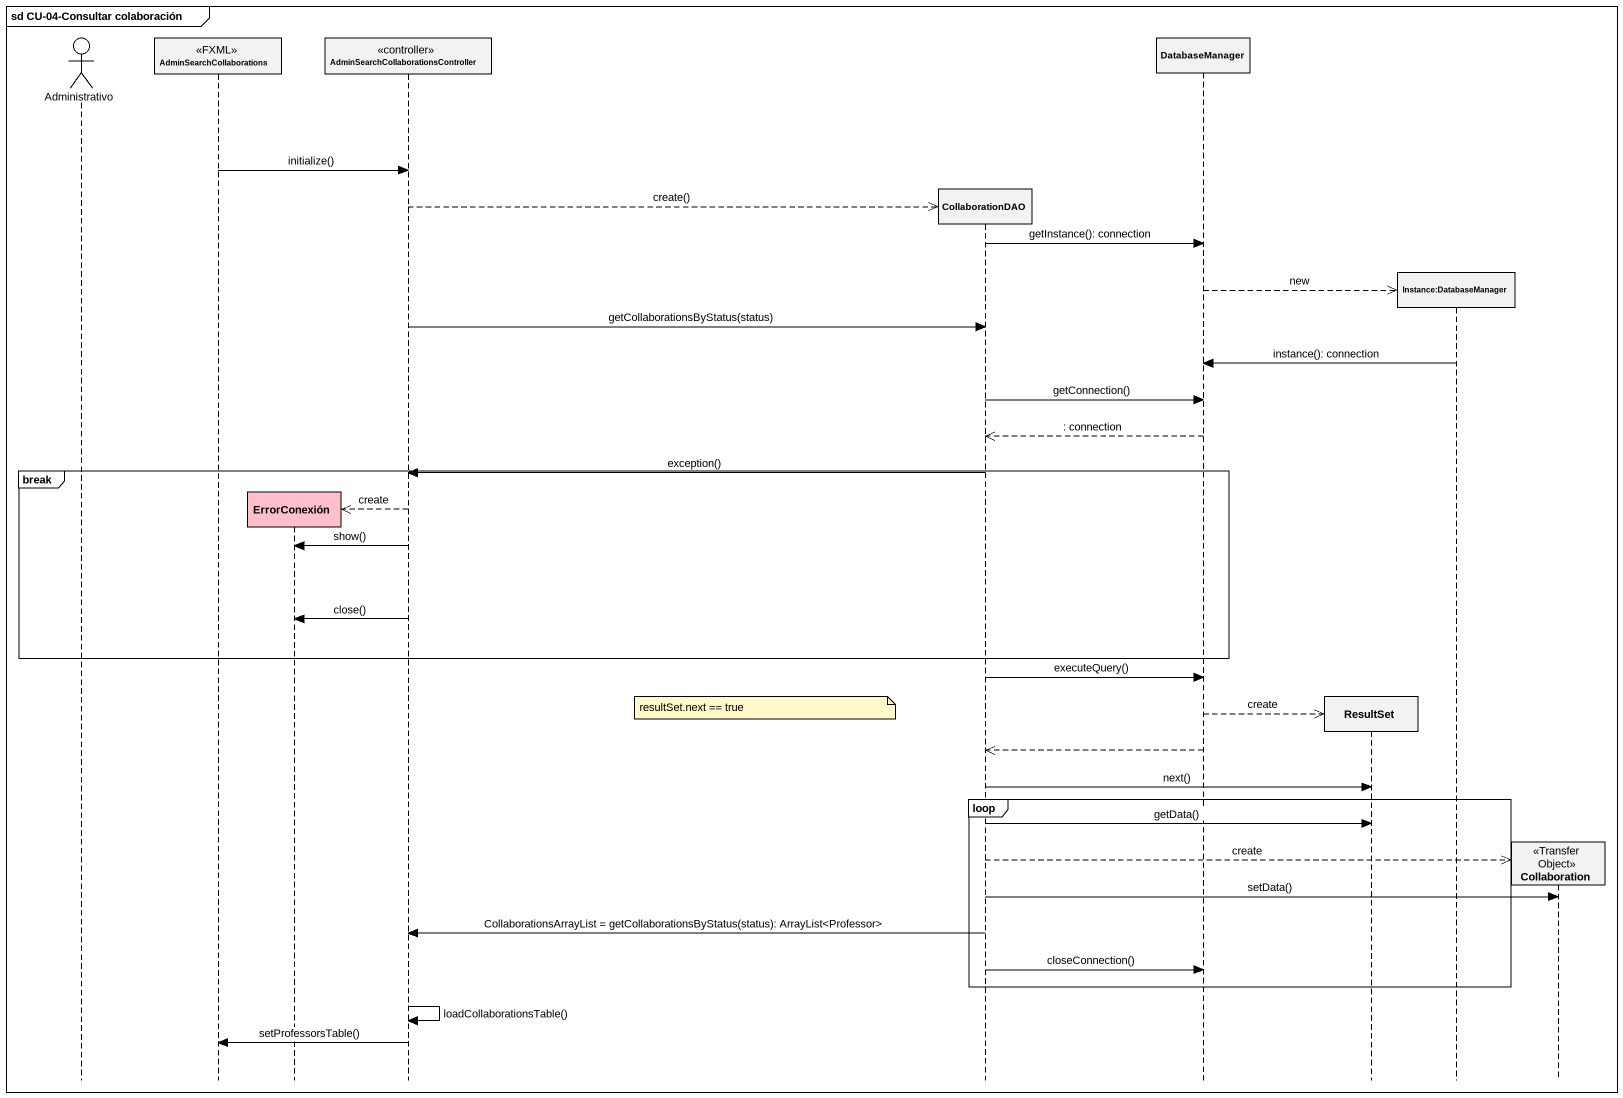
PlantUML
@startuml
mainframe sd CU-04-Consultar colaboración
hide footbox
actor Administrativo
participant AdminSearchCollaborations <<FXML>>
participant ErrorConexión #FFC0CB
participant "AdminSearchCollaborationsController" as AdminSearchCollaborationsCon <<controller>>
participant CollaborationDAO
participant DatabaseManager
participant ResultSet
participant "Instance:DatabaseManager" as Instance_DatabaseManager
participant Collaboration <<Transfer Object>>

AdminSearchCollaborations -> AdminSearchCollaborationsCon : initialize()
AdminSearchCollaborationsCon -->> CollaborationDAO ** : create()
CollaborationDAO -> DatabaseManager : getInstance(): connection
DatabaseManager -->> Instance_DatabaseManager ** : new
AdminSearchCollaborationsCon -> CollaborationDAO : getCollaborationsByStatus(status)
Instance_DatabaseManager -> DatabaseManager : instance(): connection
CollaborationDAO -> DatabaseManager : getConnection()
DatabaseManager -->> CollaborationDAO : : connection
break
  CollaborationDAO -> AdminSearchCollaborationsCon : exception()
  AdminSearchCollaborationsCon -->> ErrorConexión ** : create
  AdminSearchCollaborationsCon -> ErrorConexión : show()
  AdminSearchCollaborationsCon -> ErrorConexión : close()
end
CollaborationDAO -> DatabaseManager : executeQuery()
note left of CollaborationDAO : resultSet.next == true
DatabaseManager -->> ResultSet ** : create
DatabaseManager -->> CollaborationDAO
CollaborationDAO -> ResultSet : next()
loop
  CollaborationDAO -> ResultSet : getData()
  CollaborationDAO -->> Collaboration ** : create
  CollaborationDAO -> Collaboration : setData()
  CollaborationDAO -> AdminSearchCollaborationsCon : CollaborationsArrayList = getCollaborationsByStatus(status): ArrayList<Professor>
  CollaborationDAO -> DatabaseManager : closeConnection()
end
AdminSearchCollaborationsCon -> AdminSearchCollaborationsCon : loadCollaborationsTable()
AdminSearchCollaborationsCon -> AdminSearchCollaborations : setProfessorsTable()
@enduml
